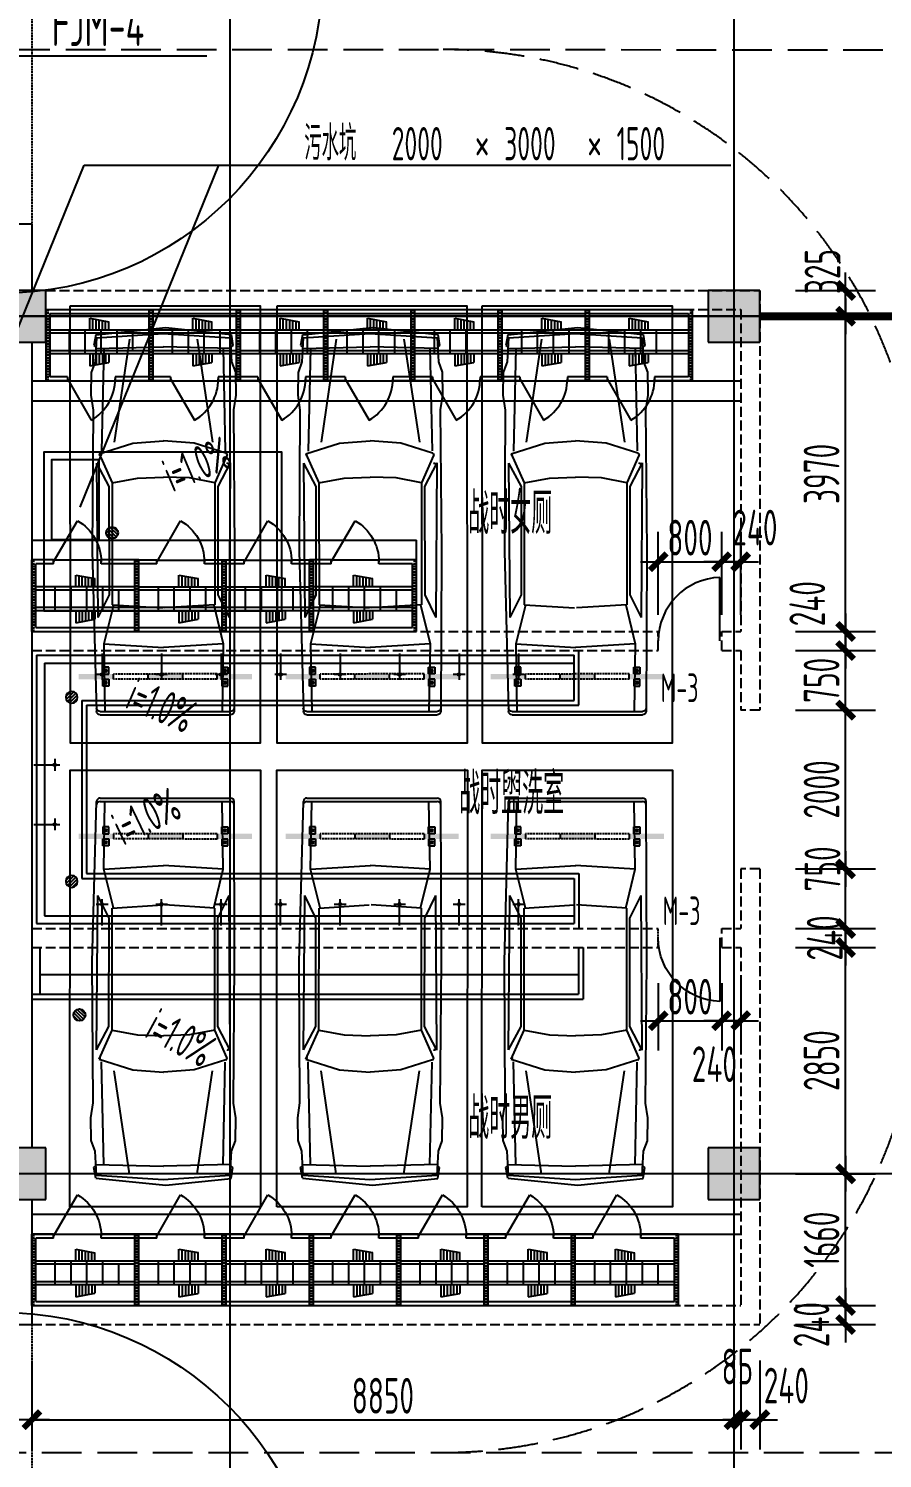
# Model space of a CAD drawing. Extents: x 1596194 to 1987057, y -212608 to 63160.
# Drawn here: x 1688139 to 1698901, y -18475 to -467 of the extents above; entities that cross this region are included whole.
import ezdxf
from ezdxf.enums import TextEntityAlignment as Align

# ---------------------------------------------------------------- set-up
doc = ezdxf.new("R2010")
doc.units = 0
doc.header["$LTSCALE"] = 100
doc.header["$MEASUREMENT"] = 0
doc.linetypes.add('DASH', pattern=[0.35, 0.25, -0.1])
doc.linetypes.add('DASH_200', pattern=[0.7, 0.5, -0.2])
doc.layers.get('0').update_dxf_attribs({"linetype": 'CONTINUOUS'})
doc.layers.get('DEFPOINTS').update_dxf_attribs({"linetype": 'CONTINUOUS'})
for name, color, linetype in [('_走道示意', 8, 'CONTINUOUS'), ('BALCONY', 6, 'CONTINUOUS'), ('brickwall', 5, 'DASH'), ('CAR', 8, 'CONTINUOUS'), ('COLUMN', 1, 'CONTINUOUS'), ('DCHJ', 1, 'CONTINUOUS'), ('DOTE', 251, 'CONTINUOUS'), ('LVTRY', 6, 'CONTINUOUS'), ('PUB_DIM', 3, 'CONTINUOUS'), ('PUB_TEXT', 30, 'CONTINUOUS'), ('SOLID_HATCH', 40, 'CONTINUOUS'), ('WALL', 2, 'CONTINUOUS'), ('WINDOW', 4, 'CONTINUOUS'), ('WINDOW_TEXT', 7, 'CONTINUOUS'), ('砖墙', 150, 'CONTINUOUS'), ('车位', 8, 'CONTINUOUS')]:
    doc.layers.add(name, color=color, linetype=linetype)
doc.styles.add('DIM', font='', dxfattribs={"width": 0.75})
doc.styles.add('DIM_FONT', font='SYSZ.shx', dxfattribs={"width": 0.7, "bigfont": 'SYFS.shx'})
doc.styles.add('SIMPLEX', font='SIMPLEX.SHX')
doc.styles.get('DIM').set_extended_font_data('FangSong_GB2312')
doc.dimstyles.new('DIMN150', dxfattribs={"dimscale": 1.5, "dimtxt": 300, "dimasz": 1, "dimexe": 250, "dimexo": 300, "dimgap": 30, "dimtad": 1, "dimdec": 0, "dimzin": 0, "dimdsep": 46, "dimtxsty": 'DIM_FONT', "dimblk": 'ARCHTICK', "dimcen": 0.09, "dimclrt": 7, "dimazin": 2, "dimtfac": 1, "dimtdec": 0, "dimtix": 1, "dimtmove": 2, "dimatfit": 3, "dimldrblk": 'DOT', "dimfxl": 0, "dimtolj": 1, "dimtzin": 0, "dimarcsym": 0})

# ---------------------------------------------------------------- blocks, each defined once
blk = doc.blocks.new('_archtick')
blk.add_line((-150, 0), (150, 0))
at = {"const_width": 50}
blk.add_lwpolyline([(-70, -70), (70, 70)], dxfattribs=at)
blk = doc.blocks.new('*D525')
at = {"layer": 'DEFPOINTS', "color": 0}
for p in [(1696075, -12040), (1696875, -12040), (1696875, -12962)]:
    blk.add_point(p, dxfattribs=at)
at = {"layer": 'PUB_DIM', "color": 0, "lineweight": -2}
for p, q in [((1696075, -12490), (1696075, -13337)), ((1696875, -12490), (1696875, -13337)), ((1696075, -12962), (1696074, -12962)), ((1696075, -12962), (1696875, -12962)), ((1696875, -12962), (1696877, -12962))]:
    blk.add_line(p, q, dxfattribs=at)
at = {"layer": 'PUB_DIM', "color": 0, "lineweight": -2, "xscale": 1.5, "yscale": 1.5, "zscale": 1.5}
blk.add_blockref('_archtick', (1696075, -12962), dxfattribs=at)
at = {"layer": 'PUB_DIM', "color": 0, "lineweight": -2, "xscale": 1.5, "yscale": 1.5, "zscale": 1.5, "rotation": 180}
blk.add_blockref('_archtick', (1696875, -12962), dxfattribs=at)
at = {"layer": 'PUB_DIM', "color": 7, "insert": (1696475, -12660), "char_height": 450, "attachment_point": 5, "style": 'DIM_FONT'}
blk.add_mtext('\\A1;800', dxfattribs=at)
blk = doc.blocks.new('_Dot')
at = {"color": 0, "linetype": 'ByBlock', "lineweight": -2}
blk.add_line((-0.5, 0), (-1, 0), dxfattribs=at)
at = {"color": 0, "linetype": 'ByBlock', "const_width": 0.5}
blk.add_lwpolyline([(-0.25, 0, 1), (0.25, 0, 1)], format="xyb", close=True, dxfattribs=at)
blk = doc.blocks.new('*D526')
at = {"layer": 'DEFPOINTS', "color": 0}
for p in [(1696875, -12040), (1697115, -12040), (1697115, -12962)]:
    blk.add_point(p, dxfattribs=at)
at = {"layer": 'PUB_DIM', "color": 0, "lineweight": -2}
for p, q in [((1696875, -12490), (1696875, -13337)), ((1697115, -12490), (1697115, -13337)), ((1696875, -12962), (1697115, -12962))]:
    blk.add_line(p, q, dxfattribs=at)
at = {"layer": 'PUB_DIM', "color": 0, "lineweight": -2, "xscale": 1.5, "yscale": 1.5, "zscale": 1.5, "rotation": 180}
blk.add_blockref('_archtick', (1696875, -12962), dxfattribs=at)
at = {"layer": 'PUB_DIM', "color": 0, "lineweight": -2, "xscale": 1.5, "yscale": 1.5, "zscale": 1.5}
blk.add_blockref('_archtick', (1697115, -12962), dxfattribs=at)
at = {"layer": 'PUB_DIM', "color": 7, "insert": (1696783, -13510), "char_height": 450, "attachment_point": 5, "style": 'DIM_FONT'}
blk.add_mtext('\\A1;240', dxfattribs=at)
blk = doc.blocks.new('*D527')
at = {"layer": 'DEFPOINTS', "color": 0}
for p in [(1696875, -7182), (1696075, -8300), (1696875, -8300)]:
    blk.add_point(p, dxfattribs=at)
at = {"layer": 'PUB_DIM', "color": 0, "lineweight": -2}
for p, q in [((1696075, -7850), (1696075, -6807)), ((1696875, -7850), (1696875, -6807)), ((1696075, -7182), (1696074, -7182)), ((1696075, -7182), (1696875, -7182)), ((1696875, -7182), (1696877, -7182))]:
    blk.add_line(p, q, dxfattribs=at)
at = {"layer": 'PUB_DIM', "color": 0, "lineweight": -2, "xscale": 1.5, "yscale": 1.5, "zscale": 1.5}
blk.add_blockref('_archtick', (1696075, -7182), dxfattribs=at)
at = {"layer": 'PUB_DIM', "color": 0, "lineweight": -2, "xscale": 1.5, "yscale": 1.5, "zscale": 1.5, "rotation": 180}
blk.add_blockref('_archtick', (1696875, -7182), dxfattribs=at)
at = {"layer": 'PUB_DIM', "color": 7, "insert": (1696475, -6879), "char_height": 450, "attachment_point": 5, "style": 'DIM_FONT'}
blk.add_mtext('\\A1;800', dxfattribs=at)
blk = doc.blocks.new('*D528')
at = {"layer": 'DEFPOINTS', "color": 0}
for p in [(1697115, -7182), (1696875, -8300), (1697115, -8300)]:
    blk.add_point(p, dxfattribs=at)
at = {"layer": 'PUB_DIM', "color": 0, "lineweight": -2}
for p, q in [((1696875, -7850), (1696875, -6807)), ((1697115, -7850), (1697115, -6807)), ((1696875, -7182), (1697115, -7182))]:
    blk.add_line(p, q, dxfattribs=at)
at = {"layer": 'PUB_DIM', "color": 0, "lineweight": -2, "xscale": 1.5, "yscale": 1.5, "zscale": 1.5, "rotation": 180}
blk.add_blockref('_archtick', (1696875, -7182), dxfattribs=at)
at = {"layer": 'PUB_DIM', "color": 0, "lineweight": -2, "xscale": 1.5, "yscale": 1.5, "zscale": 1.5}
blk.add_blockref('_archtick', (1697115, -7182), dxfattribs=at)
at = {"layer": 'PUB_DIM', "color": 7, "insert": (1697294, -6752), "char_height": 450, "attachment_point": 5, "style": 'DIM_FONT'}
blk.add_mtext('\\A1;240', dxfattribs=at)
blk = doc.blocks.new('*D722')
at = {"layer": 'DEFPOINTS', "color": 0}
for p in [(1697355, -3765), (1698437, -3765), (1697355, -4090)]:
    blk.add_point(p, dxfattribs=at)
at = {"layer": 'PUB_DIM', "color": 0, "lineweight": -2}
for p, q in [((1697805, -3765), (1698812, -3765)), ((1698437, -4090), (1698437, -3765)), ((1697805, -4090), (1698812, -4090))]:
    blk.add_line(p, q, dxfattribs=at)
at = {"layer": 'PUB_DIM', "color": 0, "lineweight": -2, "xscale": 1.5, "yscale": 1.5, "zscale": 1.5}
for p, rotation in [((1698437, -3765), 90), ((1698437, -4090), 270)]:
    blk.add_blockref('_archtick', p, dxfattribs=dict(at, rotation=rotation))
at = {"layer": 'PUB_DIM', "color": 7, "insert": (1698146, -3527), "char_height": 450, "attachment_point": 5, "rotation": 90, "style": 'DIM_FONT'}
blk.add_mtext('\\A1;325', dxfattribs=at)
blk = doc.blocks.new('*D723')
at = {"layer": 'DEFPOINTS', "color": 0}
for p in [(1697355, -4090), (1698437, -4090), (1697355, -8060)]:
    blk.add_point(p, dxfattribs=at)
at = {"layer": 'PUB_DIM', "color": 0, "lineweight": -2}
for p, q in [((1697805, -4090), (1698812, -4090)), ((1698437, -8060), (1698437, -4090)), ((1697805, -8060), (1698812, -8060))]:
    blk.add_line(p, q, dxfattribs=at)
at = {"layer": 'PUB_DIM', "color": 0, "lineweight": -2, "xscale": 1.5, "yscale": 1.5, "zscale": 1.5}
for p, rotation in [((1698437, -4090), 90), ((1698437, -8060), 270)]:
    blk.add_blockref('_archtick', p, dxfattribs=dict(at, rotation=rotation))
at = {"layer": 'PUB_DIM', "color": 7, "insert": (1698134, -6075), "char_height": 450, "attachment_point": 5, "rotation": 90, "style": 'DIM_FONT'}
blk.add_mtext('\\A1;3970', dxfattribs=at)
blk = doc.blocks.new('*D724')
at = {"layer": 'DEFPOINTS', "color": 0}
for p in [(1697355, -8060), (1698437, -8060), (1697355, -8300)]:
    blk.add_point(p, dxfattribs=at)
at = {"layer": 'PUB_DIM', "color": 0, "lineweight": -2}
for p, q in [((1697805, -8060), (1698812, -8060)), ((1698437, -8300), (1698437, -8060)), ((1697805, -8300), (1698812, -8300))]:
    blk.add_line(p, q, dxfattribs=at)
at = {"layer": 'PUB_DIM', "color": 0, "lineweight": -2, "xscale": 1.5, "yscale": 1.5, "zscale": 1.5}
for p, rotation in [((1698437, -8060), 90), ((1698437, -8300), 270)]:
    blk.add_blockref('_archtick', p, dxfattribs=dict(at, rotation=rotation))
at = {"layer": 'PUB_DIM', "color": 7, "insert": (1697954, -7710), "char_height": 450, "attachment_point": 5, "rotation": 90, "style": 'DIM_FONT'}
blk.add_mtext('\\A1;240', dxfattribs=at)
blk = doc.blocks.new('*D725')
at = {"layer": 'DEFPOINTS', "color": 0}
for p in [(1697355, -8300), (1698437, -8300), (1697355, -9050)]:
    blk.add_point(p, dxfattribs=at)
at = {"layer": 'PUB_DIM', "color": 0, "lineweight": -2}
for p, q in [((1697805, -8300), (1698812, -8300)), ((1698437, -8300), (1698437, -8298)), ((1698437, -9050), (1698437, -8300)), ((1697805, -9050), (1698812, -9050)), ((1698437, -9050), (1698437, -9051))]:
    blk.add_line(p, q, dxfattribs=at)
at = {"layer": 'PUB_DIM', "color": 0, "lineweight": -2, "xscale": 1.5, "yscale": 1.5, "zscale": 1.5}
for p, rotation in [((1698437, -8300), 270), ((1698437, -9050), 90)]:
    blk.add_blockref('_archtick', p, dxfattribs=dict(at, rotation=rotation))
at = {"layer": 'PUB_DIM', "color": 7, "insert": (1698134, -8675), "char_height": 450, "attachment_point": 5, "rotation": 90, "style": 'DIM_FONT'}
blk.add_mtext('\\A1;750', dxfattribs=at)
blk = doc.blocks.new('*D726')
at = {"layer": 'DEFPOINTS', "color": 0}
for p in [(1697355, -9050), (1698437, -9050), (1697355, -11050)]:
    blk.add_point(p, dxfattribs=at)
at = {"layer": 'PUB_DIM', "color": 0, "lineweight": -2}
for p, q in [((1697805, -9050), (1698812, -9050)), ((1698437, -11050), (1698437, -9050)), ((1697805, -11050), (1698812, -11050))]:
    blk.add_line(p, q, dxfattribs=at)
at = {"layer": 'PUB_DIM', "color": 0, "lineweight": -2, "xscale": 1.5, "yscale": 1.5, "zscale": 1.5}
for p, rotation in [((1698437, -9050), 90), ((1698437, -11050), 270)]:
    blk.add_blockref('_archtick', p, dxfattribs=dict(at, rotation=rotation))
at = {"layer": 'PUB_DIM', "color": 7, "insert": (1698134, -10050), "char_height": 450, "attachment_point": 5, "rotation": 90, "style": 'DIM_FONT'}
blk.add_mtext('\\A1;2000', dxfattribs=at)
blk = doc.blocks.new('*D727')
at = {"layer": 'DEFPOINTS', "color": 0}
for p in [(1697355, -11050), (1698437, -11050), (1697355, -11800)]:
    blk.add_point(p, dxfattribs=at)
at = {"layer": 'PUB_DIM', "color": 0, "lineweight": -2}
for p, q in [((1697805, -11050), (1698812, -11050)), ((1698437, -11050), (1698437, -11048)), ((1698437, -11800), (1698437, -11050)), ((1697805, -11800), (1698812, -11800)), ((1698437, -11800), (1698437, -11801))]:
    blk.add_line(p, q, dxfattribs=at)
at = {"layer": 'PUB_DIM', "color": 0, "lineweight": -2, "xscale": 1.5, "yscale": 1.5, "zscale": 1.5}
for p, rotation in [((1698437, -11050), 270), ((1698437, -11800), 90)]:
    blk.add_blockref('_archtick', p, dxfattribs=dict(at, rotation=rotation))
at = {"layer": 'PUB_DIM', "color": 7, "insert": (1698146, -11050), "char_height": 450, "attachment_point": 5, "rotation": 90, "style": 'DIM_FONT'}
blk.add_mtext('\\A1;750', dxfattribs=at)
blk = doc.blocks.new('*D728')
at = {"layer": 'DEFPOINTS', "color": 0}
for p in [(1697355, -11800), (1698437, -11800), (1697355, -12040)]:
    blk.add_point(p, dxfattribs=at)
at = {"layer": 'PUB_DIM', "color": 0, "lineweight": -2}
for p, q in [((1697805, -11800), (1698812, -11800)), ((1698437, -12040), (1698437, -11800)), ((1697805, -12040), (1698812, -12040))]:
    blk.add_line(p, q, dxfattribs=at)
at = {"layer": 'PUB_DIM', "color": 0, "lineweight": -2, "xscale": 1.5, "yscale": 1.5, "zscale": 1.5}
for p, rotation in [((1698437, -11800), 90), ((1698437, -12040), 270)]:
    blk.add_blockref('_archtick', p, dxfattribs=dict(at, rotation=rotation))
at = {"layer": 'PUB_DIM', "color": 7, "insert": (1698173, -11920), "char_height": 450, "attachment_point": 5, "rotation": 90, "style": 'DIM_FONT'}
blk.add_mtext('\\A1;240', dxfattribs=at)
blk = doc.blocks.new('*D729')
at = {"layer": 'DEFPOINTS', "color": 0}
for p in [(1697355, -12040), (1698437, -12040), (1697355, -14890)]:
    blk.add_point(p, dxfattribs=at)
at = {"layer": 'PUB_DIM', "color": 0, "lineweight": -2}
for p, q in [((1697805, -12040), (1698812, -12040)), ((1698437, -14890), (1698437, -12040)), ((1697805, -14890), (1698812, -14890))]:
    blk.add_line(p, q, dxfattribs=at)
at = {"layer": 'PUB_DIM', "color": 0, "lineweight": -2, "xscale": 1.5, "yscale": 1.5, "zscale": 1.5}
for p, rotation in [((1698437, -12040), 90), ((1698437, -14890), 270)]:
    blk.add_blockref('_archtick', p, dxfattribs=dict(at, rotation=rotation))
at = {"layer": 'PUB_DIM', "color": 7, "insert": (1698134, -13465), "char_height": 450, "attachment_point": 5, "rotation": 90, "style": 'DIM_FONT'}
blk.add_mtext('\\A1;2850', dxfattribs=at)
blk = doc.blocks.new('*D730')
at = {"layer": 'DEFPOINTS', "color": 0}
for p in [(1697355, -14890), (1698437, -14890), (1697355, -16550)]:
    blk.add_point(p, dxfattribs=at)
at = {"layer": 'PUB_DIM', "color": 0, "lineweight": -2}
for p, q in [((1697805, -14890), (1698812, -14890)), ((1698437, -16550), (1698437, -14890)), ((1697805, -16550), (1698812, -16550))]:
    blk.add_line(p, q, dxfattribs=at)
at = {"layer": 'PUB_DIM', "color": 0, "lineweight": -2, "xscale": 1.5, "yscale": 1.5, "zscale": 1.5}
for p, rotation in [((1698437, -14890), 90), ((1698437, -16550), 270)]:
    blk.add_blockref('_archtick', p, dxfattribs=dict(at, rotation=rotation))
at = {"layer": 'PUB_DIM', "color": 7, "insert": (1698134, -15720), "char_height": 450, "attachment_point": 5, "rotation": 90, "style": 'DIM_FONT'}
blk.add_mtext('\\A1;1660', dxfattribs=at)
blk = doc.blocks.new('*D731')
at = {"layer": 'DEFPOINTS', "color": 0}
for p in [(1697355, -16550), (1698437, -16550), (1697355, -16790)]:
    blk.add_point(p, dxfattribs=at)
at = {"layer": 'PUB_DIM', "color": 0, "lineweight": -2}
for p, q in [((1697805, -16550), (1698812, -16550)), ((1698437, -16790), (1698437, -16550)), ((1697805, -16790), (1698812, -16790))]:
    blk.add_line(p, q, dxfattribs=at)
at = {"layer": 'PUB_DIM', "color": 0, "lineweight": -2, "xscale": 1.5, "yscale": 1.5, "zscale": 1.5}
for p, rotation in [((1698437, -16550), 90), ((1698437, -16790), 270)]:
    blk.add_blockref('_archtick', p, dxfattribs=dict(at, rotation=rotation))
at = {"layer": 'PUB_DIM', "color": 7, "insert": (1698007, -16790), "char_height": 450, "attachment_point": 5, "rotation": 90, "style": 'DIM_FONT'}
blk.add_mtext('\\A1;240', dxfattribs=at)
blk = doc.blocks.new('*D732')
at = {"layer": 'DEFPOINTS', "color": 0}
for p in [(1688180, -16790), (1697030, -16790), (1697030, -17988)]:
    blk.add_point(p, dxfattribs=at)
at = {"layer": 'PUB_DIM', "color": 0, "lineweight": -2}
for p, q in [((1688180, -17240), (1688180, -18363)), ((1697030, -17240), (1697030, -18363)), ((1688180, -17988), (1697030, -17988))]:
    blk.add_line(p, q, dxfattribs=at)
at = {"layer": 'PUB_DIM', "color": 0, "lineweight": -2, "xscale": 1.5, "yscale": 1.5, "zscale": 1.5, "rotation": 180}
blk.add_blockref('_archtick', (1688180, -17988), dxfattribs=at)
at = {"layer": 'PUB_DIM', "color": 0, "lineweight": -2, "xscale": 1.5, "yscale": 1.5, "zscale": 1.5}
blk.add_blockref('_archtick', (1697030, -17988), dxfattribs=at)
at = {"layer": 'PUB_DIM', "color": 7, "insert": (1692605, -17686), "char_height": 450, "attachment_point": 5, "style": 'DIM_FONT'}
blk.add_mtext('\\A1;8850', dxfattribs=at)
blk = doc.blocks.new('*D733')
at = {"layer": 'DEFPOINTS', "color": 0}
for p in [(1697030, -16790), (1697115, -16790), (1697115, -17988)]:
    blk.add_point(p, dxfattribs=at)
at = {"layer": 'PUB_DIM', "color": 0, "lineweight": -2}
for p, q in [((1697030, -17240), (1697030, -18363)), ((1697115, -17240), (1697115, -18363)), ((1697030, -17988), (1697029, -17988)), ((1697030, -17988), (1697115, -17988)), ((1697115, -17988), (1697117, -17988))]:
    blk.add_line(p, q, dxfattribs=at)
at = {"layer": 'PUB_DIM', "color": 0, "lineweight": -2, "xscale": 1.5, "yscale": 1.5, "zscale": 1.5}
blk.add_blockref('_archtick', (1697030, -17988), dxfattribs=at)
at = {"layer": 'PUB_DIM', "color": 0, "lineweight": -2, "xscale": 1.5, "yscale": 1.5, "zscale": 1.5, "rotation": 180}
blk.add_blockref('_archtick', (1697115, -17988), dxfattribs=at)
at = {"layer": 'PUB_DIM', "color": 7, "insert": (1697073, -17318), "char_height": 450, "attachment_point": 5, "style": 'DIM_FONT'}
blk.add_mtext('\\A1;85', dxfattribs=at)
blk = doc.blocks.new('*D734')
at = {"layer": 'DEFPOINTS', "color": 0}
for p in [(1697115, -16790), (1697355, -16790), (1697355, -17988)]:
    blk.add_point(p, dxfattribs=at)
at = {"layer": 'PUB_DIM', "color": 0, "lineweight": -2}
for p, q in [((1697115, -17240), (1697115, -18363)), ((1697355, -17240), (1697355, -18363)), ((1697115, -17988), (1697355, -17988))]:
    blk.add_line(p, q, dxfattribs=at)
at = {"layer": 'PUB_DIM', "color": 0, "lineweight": -2, "xscale": 1.5, "yscale": 1.5, "zscale": 1.5, "rotation": 180}
blk.add_blockref('_archtick', (1697115, -17988), dxfattribs=at)
at = {"layer": 'PUB_DIM', "color": 0, "lineweight": -2, "xscale": 1.5, "yscale": 1.5, "zscale": 1.5}
blk.add_blockref('_archtick', (1697355, -17988), dxfattribs=at)
at = {"layer": 'PUB_DIM', "color": 7, "insert": (1697690, -17558), "char_height": 450, "attachment_point": 5, "style": 'DIM_FONT'}
blk.add_mtext('\\A1;240', dxfattribs=at)
blk = doc.blocks.new('_LV13')
at = {"color": 0}
for p, q in [((-0.49, 0.07), (-0.07, 0.49)), ((-0.47, -0.18), (0.18, 0.47)), ((-0.35, -0.35), (0.35, 0.35)), ((-0.18, -0.47), (0.47, 0.18)), ((0.07, -0.49), (0.49, -0.07))]:
    blk.add_line(p, q, dxfattribs=at)
blk.add_circle((0, 0), 0.5)
blk = doc.blocks.new('_LV16')
for p, q in [((-75.7, 264.7), (73.5, 264.7)), ((0, 0), (0, 329.6))]:
    blk.add_line(p, q)
blk.add_circle((0, 264.7), 16.2)
blk = doc.blocks.new('_DBLK')
blk.add_line((-0.5, 0), (0, -0.866))
blk.add_arc((-0.5, 0), 1, 300, 0)
at = {"layer": 'WINDOW_TEXT', "style": 'SIMPLEX', "flags": 9}
blk.add_attdef('A', text='', height=1, dxfattribs=at).set_placement((0, 1.5), align=Align.MIDDLE)
blk = doc.blocks.new('A$C4DAE11FD')
at = {"layer": 'BALCONY'}
for p, q in [((0, 1350), (900, 1350)), ((0, 1350), (0, 0)), ((50, 1300), (850, 1300)), ((50, 1300), (50, 50)), ((260, 50), (260, 1300)), ((300, 50), (300, 1300)), ((520, 50), (520, 1300)), ((560, 50), (560, 1300)), ((850, 1075), (850, 1300)), ((900, 1075), (900, 1350)), ((260, 1055), (560, 1055)), ((260, 1055), (560, 1055)), ((850, 1075), (900, 1075)), ((900, 1075), (900, 475)), ((110, 795), (154, 555)), ((260, 795), (110, 795)), ((260, 755), (117, 755)), ((260, 855), (520, 855)), ((520, 855), (560, 855)), ((560, 795), (710, 795)), ((560, 755), (703, 755)), ((710, 795), (666, 555)), ((260, 715), (125, 715)), ((260, 675), (132, 675)), ((260, 635), (139, 635)), ((260, 595), (146, 595)), ((260, 555), (154, 555)), ((260, 655), (520, 655)), ((520, 655), (560, 655)), ((560, 715), (695, 715)), ((560, 675), (688, 675)), ((560, 635), (681, 635)), ((560, 595), (674, 595)), ((560, 555), (666, 555)), ((260, 455), (520, 455)), ((520, 455), (560, 455)), ((850, 475), (900, 475)), ((850, 50), (850, 475)), ((900, 0), (900, 475)), ((258, 255), (518, 255)), ((0, 0), (900, 0)), ((50, 50), (850, 50))]:
    blk.add_line(p, q, dxfattribs=at)
at = {"layer": 'brickwall'}
for p, q in [((0, 1325), (900, 1325)), ((0, 25), (900, 25))]:
    blk.add_line(p, q, dxfattribs=at)
at = {"layer": 'BALCONY', "extrusion": (0, 0, -1), "xscale": 600, "yscale": 600, "zscale": -600, "rotation": 270}
blk.add_blockref('_DBLK', (-875, 775), dxfattribs=at)
blk = doc.blocks.new('A$C30F10F9F')
at = {"layer": 'BALCONY'}
for p, q in [((0, 1395), (0, 495)), ((0, 1395), (1150, 1395)), ((50, 1345), (50, 545)), ((50, 1345), (1100, 1345)), ((555, 1285), (795, 1241)), ((555, 1135), (555, 1285)), ((595, 1135), (595, 1277)), ((635, 1135), (635, 1270)), ((675, 1135), (675, 1263)), ((1100, 1345), (1100, 545)), ((1150, 1395), (1150, 495)), ((1100, 1135), (50, 1135)), ((1100, 1095), (50, 1095)), ((295, 1135), (295, 835)), ((495, 1135), (495, 875)), ((695, 1135), (695, 875)), ((715, 1135), (715, 1255)), ((755, 1135), (755, 1248)), ((795, 1135), (795, 1241)), ((895, 1135), (895, 875)), ((1100, 875), (50, 875)), ((1100, 835), (50, 835)), ((495, 875), (495, 835)), ((555, 835), (555, 685)), ((555, 685), (795, 728)), ((595, 835), (595, 692)), ((635, 835), (635, 699)), ((675, 835), (675, 707)), ((695, 875), (695, 835)), ((715, 835), (715, 714)), ((755, 835), (755, 721)), ((795, 835), (795, 728)), ((895, 875), (895, 835)), ((275, 545), (50, 545)), ((275, 545), (275, 495)), ((875, 545), (875, 495)), ((1100, 545), (875, 545)), ((275, 495), (0, 495)), ((275, 495), (875, 495)), ((1150, 495), (875, 495))]:
    blk.add_line(p, q, dxfattribs=at)
at = {"layer": 'brickwall'}
for p, q in [((25, 1395), (25, 495)), ((1125, 1395), (1125, 495))]:
    blk.add_line(p, q, dxfattribs=at)
at = {"layer": 'BALCONY', "xscale": 600, "yscale": 600, "zscale": 600}
blk.add_blockref('_DBLK', (575, 520), dxfattribs=at)
blk = doc.blocks.new('M_A2ZXL')
blk.add_line((-0.472, 0), (-0.472, -1))
blk.add_arc((-0.5, 0), 1, 271.6231, 0)
blk = doc.blocks.new('_fzh')
for p, q in [((-0.5, 0.5), (-0.5, -0.5)), ((0.5, 0.5), (-0.5, 0.5)), ((0.5, -0.5), (0.5, 0.5)), ((-0.5, -0.5), (0.5, -0.5))]:
    blk.add_line(p, q)
at = {"layer": 'SOLID_HATCH'}
blk.add_solid([(0.5, 0.5), (0.5, -0.5), (-0.5, 0.5), (-0.5, -0.5)], dxfattribs=at)
blk = doc.blocks.new('车位')
at = {"layer": '车位'}
h = blk.add_hatch(color=256, dxfattribs=at)
h.paths.add_polyline_path([(411, -866), (487, -866), (487, -953), (411, -953)])
edge = h.paths.add_edge_path(flags=16)
edge.add_ellipse((449, -909), major_axis=(10.2, 10.2), ratio=1, start_angle=-45.0335, end_angle=314.9665, ccw=False)
edge = h.paths.add_edge_path(flags=16)
edge.add_ellipse((449, -757), major_axis=(10.2, 10.2), ratio=1, start_angle=-45.0335, end_angle=314.9665, ccw=False)
h.paths.add_polyline_path([(411, -800), (487, -800), (487, -713), (411, -713)])
h = blk.add_hatch(color=256, dxfattribs=at)
h.paths.add_polyline_path([(1988, -867), (1912, -867), (1912, -954), (1988, -954)])
h.paths.add_polyline_path([(1988, -801), (1912, -801), (1912, -714), (1988, -714)])
edge = h.paths.add_edge_path(flags=16)
edge.add_ellipse((1950, -757), major_axis=(10.2, 10.2), ratio=1, start_angle=-45.0335, end_angle=314.9665, ccw=False)
edge = h.paths.add_edge_path(flags=16)
edge.add_ellipse((1950, -910), major_axis=(10.2, 10.2), ratio=1, start_angle=-45.0335, end_angle=314.9665, ccw=False)
h = blk.add_hatch(color=256, dxfattribs=at)
h.paths.add_polyline_path([(1854, -801), (2291, -801), (2291, -867), (1854, -867)])
h.paths.add_polyline_path([(981, -801), (1418, -801), (1418, -866), (981, -866)])
h.paths.add_polyline_path([(108, -800), (545, -800), (545, -866), (108, -866)])
at = {"layer": 'DCHJ', "color": 251}
for p, q in [((487, -713), (411, -713)), ((411, -713), (411, -800)), ((487, -800), (487, -713)), ((1912, -801), (1912, -714)), ((1912, -714), (1988, -714)), ((1988, -714), (1988, -801)), ((411, -800), (487, -800)), ((411, -866), (487, -866)), ((411, -953), (411, -866)), ((981, -801), (981, -866)), ((1418, -801), (1418, -866)), ((1854, -801), (1854, -867)), ((1988, -801), (1912, -801)), ((1988, -867), (1912, -867)), ((1912, -867), (1912, -954))]:
    blk.add_line(p, q, dxfattribs=at)
for centre in [(449, -909), (449, -757), (1950, -757)]:
    blk.add_circle(centre, 14.4, dxfattribs=at)
at = {"layer": '车位'}
for p, q in [((487, -866), (487, -953)), ((545, -800), (545, -866)), ((1988, -954), (1988, -867)), ((487, -953), (411, -953)), ((1912, -954), (1988, -954))]:
    blk.add_line(p, q, dxfattribs=at)
at = {"layer": '车位', "linetype": 'DASH'}
for p, q in [((1854, -801), (545, -800)), ((1854, -867), (545, -866))]:
    blk.add_line(p, q, dxfattribs=at)
at = {"layer": '车位'}
blk.add_lwpolyline([(-3, -5500), (0, 0), (2400, -1), (2397, -5501)], close=True, dxfattribs=at)
blk.add_circle((1950, -910), 14.4, dxfattribs=at)
blk = doc.blocks.new('CAR8')
for p, q in [((-376, 1236), (-474, 253)), ((-331, 1226), (-393, 293)), ((-376, 1236), (-226, 1262)), ((-331, 1226), (4, 1244)), ((-226, 1262), (-206, 1237)), ((-184, 1235), (-206, 289)), ((4, 1244), (151, 1298)), ((151, 1298), (470, 1303)), ((470, 1303), (678, 1271)), ((678, 1271), (2652, 1285)), ((1420, 1224), (3582, 1207)), ((1420, 1224), (1749, 1051)), ((2652, 1285), (4896, 1226)), ((3263, 1051), (3582, 1207)), ((-188, 1124), (1252, 1155)), ((1292, 1188), (1141, 719)), ((1292, 1188), (1697, 1006)), ((1697, 1006), (1630, 652)), ((1697, 1006), (3406, 1006)), ((1749, 1051), (3263, 1051)), ((3406, 1006), (3449, 302)), ((3407, 991), (3951, 1125)), ((3951, 1125), (4003, 287)), ((3951, 1125), (4893, 1110)), ((4898, 1177), (4898, -649)), ((4945, 1176), (4945, -649)), ((-313, 762), (1127, 977)), ((1141, 719), (1108, 289)), ((1630, 652), (1617, 289)), ((-474, 253), (-376, -659)), ((-393, 293), (-331, -649)), ((-184, -658), (-206, 288)), ((1141, -141), (1108, 288)), ((1630, -75), (1617, 288)), ((3406, -429), (3449, 275)), ((3951, -548), (4003, 290)), ((-313, -185), (1127, -400)), ((1283, -584), (1141, -141)), ((1697, -429), (1630, -75)), ((-188, -547), (1252, -578)), ((1317, -599), (1697, -429)), ((1420, -647), (1749, -474)), ((1697, -429), (3406, -429)), ((1749, -474), (3263, -474)), ((3263, -474), (3582, -630)), ((3407, -414), (3951, -548)), ((3951, -548), (4893, -533)), ((-376, -659), (-226, -685)), ((-331, -649), (4, -667)), ((-226, -685), (-206, -660)), ((4, -667), (151, -721)), ((151, -721), (470, -726)), ((470, -726), (678, -694)), ((678, -694), (2652, -708)), ((1420, -647), (3582, -630)), ((2652, -708), (4895, -699))]:
    blk.add_line(p, q)
for centre, radius, start, end in [((4848, 1177), 50, 0, 88.5082), ((4895, 1176), 50, 0, 88.5082), ((1307, 1154), 25, 65.7961, 162.2571), ((-193, 289), 12.5, 178.7004, 181.2996), ((1121, 289), 12.5, 175.5855, 184.4145), ((1629, 289), 12.5, 177.991, 182.009), ((1307, -577), 25, 197.7429, 294.2039), ((1435, -611), 12.5, 116.9382, 269.53), ((4848, -649), 50, 270.2142, 0), ((4895, -649), 50, 270.2142, 0)]:
    blk.add_arc(centre, radius, start, end)
at = {"linetype": 'Continuous', "style": 'DIM', "flags": 9}
for tag in ['XSIZE', 'YSIZE']:
    blk.add_attdef(tag, (-393, 293), '', height=0.5, dxfattribs=at)
blk = doc.blocks.new('车位-car')
at = {"layer": 'CAR', "xscale": 0.9000000003718892, "yscale": 0.9000000000232831, "zscale": 0.9, "rotation": 89.96654327695857}
blk.add_blockref('CAR8', (1434, -4802), dxfattribs=at)
at = {"layer": '车位'}
blk.add_blockref('车位', (0, 0), dxfattribs=at)

msp = doc.modelspace()

# ---------------------------------------------------------------- linework, layer by layer
at = {"layer": '_走道示意', "linetype": 'DASH_200', "ltscale": 10}
for p, q in [((1667607.308, -729.574), (1792505.134, -741.238)), ((1673607.308, -18400.933), (1708863.871, -18400.933))]:
    msp.add_line(p, q, dxfattribs=at)
for centre, start, end in [((1693363.871, -6729.096), 0, 90), ((1693363.871, -12400.933), 270, 0)]:
    msp.add_arc(centre, 6000, start, end, dxfattribs=at)
at = {"layer": 'brickwall', "ltscale": 5}
for p, q in [((1688355.206, -3764.693), (1697355.206, -3764.693)), ((1697355.206, -3764.693), (1697355.206, -9049.693)), ((1688355.206, -4004.693), (1697115.206, -4004.693)), ((1697115.206, -4004.693), (1697115.206, -8059.693)), ((1688180.206, -8059.693), (1696075.206, -8059.693)), ((1696075.206, -8299.693), (1696075.206, -8059.693)), ((1696875.206, -8059.693), (1697115.206, -8059.693)), ((1696875.206, -8299.693), (1696875.206, -8059.693)), ((1688180.206, -8299.693), (1696075.206, -8299.693)), ((1696875.206, -8299.693), (1697115.206, -8299.693)), ((1697115.206, -8299.693), (1697115.206, -9049.693)), ((1697355.206, -9049.693), (1697115.206, -9049.693)), ((1697355.206, -11049.693), (1697115.206, -11049.693)), ((1697115.206, -11049.693), (1697115.206, -11799.693)), ((1697355.206, -11049.693), (1697355.206, -16789.869)), ((1688180.206, -11799.693), (1696075.206, -11799.693)), ((1696875.206, -11799.693), (1697115.206, -11799.693)), ((1696875.206, -12039.693), (1696875.206, -11799.693)), ((1688180.206, -12039.693), (1696075.206, -12039.693)), ((1696875.206, -12039.693), (1697115.206, -12039.693)), ((1697115.206, -12039.693), (1697115.206, -16549.869)), ((1688180.206, -16549.869), (1697115.206, -16549.869)), ((1688180.206, -16789.869), (1697355.206, -16789.869))]:
    msp.add_line(p, q, dxfattribs=at)
at = {"layer": 'brickwall'}
msp.add_line((1696075.206, -12039.693), (1696075.206, -11799.693), dxfattribs=at)
at = {"layer": 'DOTE'}
for p, q in [((1697030.206, 50334.236), (1697030.206, -36126.938)), ((1799629.617, -4089.869), (1638383.856, -4089.869)), ((1799629.617, -14889.869), (1638383.856, -14889.869))]:
    msp.add_line(p, q, dxfattribs=at)
at = {"layer": 'LVTRY'}
for p, q in [((1688180.206, -4904.693), (1697115.206, -4904.693)), ((1688180.206, -5154.693), (1697115.206, -5154.693)), ((1688180.206, -6909.693), (1693030.206, -6909.693)), ((1693030.206, -7159.693), (1693030.206, -6909.693)), ((1688240.206, -8359.693), (1695015.206, -8359.693)), ((1688240.206, -8359.693), (1688240.206, -11739.693)), ((1688340.206, -8459.693), (1695015.206, -8459.693)), ((1688340.206, -8459.693), (1688340.206, -11639.693)), ((1695015.206, -8929.693), (1695015.206, -8359.693)), ((1695075.206, -8989.693), (1695075.206, -8299.693)), ((1688810.206, -8929.693), (1688810.206, -11169.693)), ((1688810.206, -8929.693), (1695015.206, -8929.693)), ((1688870.206, -8989.693), (1688870.206, -11109.693)), ((1688870.206, -8989.693), (1695075.206, -8989.693)), ((1688870.206, -11109.693), (1695075.206, -11109.693)), ((1695075.206, -11109.693), (1695075.206, -11799.693)), ((1688810.206, -11169.693), (1695015.206, -11169.693)), ((1695015.206, -11169.693), (1695015.206, -11739.693)), ((1688340.206, -11639.693), (1695015.206, -11639.693)), ((1688240.206, -11739.693), (1695015.206, -11739.693)), ((1688280.206, -12039.652), (1688280.206, -12629.652)), ((1695070.206, -12039.69), (1695070.206, -12629.69)), ((1695130.206, -12039.691), (1695130.206, -12689.691)), ((1688280.206, -12379.598), (1695070.206, -12379.69)), ((1688180.206, -12629.597), (1695070.206, -12629.69)), ((1688180.206, -12689.596), (1695130.206, -12689.691)), ((1688180.206, -15399.869), (1697115.206, -15399.869)), ((1688180.206, -15649.869), (1697115.206, -15649.869))]:
    msp.add_line(p, q, dxfattribs=at)
at = {"layer": 'PUB_DIM'}
for points in [[(1691530.177, -5873.178, 0, 0, 0), (1690185.652, -6439.907, 120, 0, 0), (1689770.984, -6614.693, 0, 0, 0)], [(1690686.778, -9825.221, 0, 0, 0), (1689464.524, -9297.377, 120, 0, 0), (1689051.402, -9118.966, 0, 0, 0)], [(1690869.351, -10256.112, 0, 0, 0), (1689587.87, -10872.031, 120, 0, 0), (1689182.285, -11066.968, 0, 0, 0)], [(1690859.268, -14090.476, 0, 0, 0), (1689678.979, -13449.148, 120, 0, 0), (1689283.58, -13234.302, 0, 0, 0)]]:
    msp.add_lwpolyline(points, format="xyseb", dxfattribs=at)
for centre in [(1687805.896, 238.415), (1687805.896, -20676.247)]:
    msp.add_circle(centre, 4039.313, dxfattribs=at)
at = {"layer": 'PUB_TEXT'}
for p, q in [((1687880.206, -809.256), (1690387.094, -809.256)), ((1687330.201, -5899.693), (1688839.196, -2186.585)), ((1688789.239, -6492.641), (1690539.206, -2186.585)), ((1688839.196, -2186.585), (1696988.645, -2186.585))]:
    msp.add_line(p, q, dxfattribs=at)
at = {"layer": 'WALL'}
for p, q in [((1688180.206, -2929.869), (1687880.206, -2929.869)), ((1688180.206, -2929.869), (1688180.206, -3764.869)), ((1688180.206, -4414.869), (1688180.206, -14564.869)), ((1688180.206, -6699.869), (1688180.206, -7099.869)), ((1688180.206, -15214.869), (1688180.206, -16789.869)), ((1687880.206, -16789.869), (1688180.206, -16789.869))]:
    msp.add_line(p, q, dxfattribs=at)
at = {"layer": 'WINDOW', "linetype": 'DASH'}
for p, q in [((1688180.206, 4070.131), (1688180.206, -2929.869)), ((1688180.206, -16790.044), (1688180.206, -23790.044))]:
    msp.add_line(p, q, dxfattribs=at)
at = {"layer": 'WINDOW'}
msp.add_line((1654700.206, -4089.869), (1728030.206, -4089.869), dxfattribs=at)
msp.add_lwpolyline([(1688280.206, -26114.911), (1690680.206, -23714.81), (1690680.371, 16660.131), (1688180.206, 19160.296)], dxfattribs=at)
for points in [[(1688330.206, -7799.693), (1691330.206, -7799.693), (1691330.206, -5799.693), (1688330.206, -5799.693)], [(1689030.211, -5899.693), (1688430.211, -5899.693), (1688430.211, -6899.693), (1689030.211, -6899.693)]]:
    msp.add_lwpolyline(points, close=True, dxfattribs=at)
at = {"layer": '砖墙', "ltscale": 5, "const_width": 100}
msp.add_lwpolyline([(1697355.206, -4089.869), (1711030.206, -4089.869), (1711030.206, -4089.869)], dxfattribs=at)

# ---------------------------------------------------------------- block references
at = {"layer": 'COLUMN', "xscale": 650, "yscale": 650, "zscale": 650}
for p in [(1688030.206, -4089.869), (1697030.206, -4089.869), (1688030.206, -14889.869), (1697030.206, -14889.869)]:
    msp.add_blockref('_fzh', p, dxfattribs=at)
at = {"layer": 'LVTRY', "xscale": -1, "rotation": 90}
for p in [(1689705.206, -4004.693), (1696505.206, -4004.693)]:
    msp.add_blockref('A$C4DAE11FD', p, dxfattribs=at)
at = {"layer": 'LVTRY', "extrusion": (0, 0, -1), "xscale": -1, "zscale": -1}
for p in [(-1689655.206, -5399.308), (-1690755.206, -5399.308), (-1691855.206, -5399.308), (-1692955.206, -5399.308), (-1694055.206, -5399.308)]:
    msp.add_blockref('A$C30F10F9F', p, dxfattribs=at)
at = {"layer": 'LVTRY'}
for name, p, rotation in [('A$C4DAE11FD', (1689530.206, -8059.693), 90), ('A$C4DAE11FD', (1693030.206, -8059.693), 90), ('_LV16', (1689065.206, -8337.613), 180), ('_LV16', (1689815.206, -8337.613), 180), ('_LV16', (1690565.206, -8337.613), 180), ('_LV16', (1691315.206, -8337.613), 180), ('_LV16', (1692065.206, -8337.613), 180), ('_LV16', (1692815.206, -8337.613), 180), ('_LV16', (1693565.206, -8337.613), 180), ('_LV16', (1694315.206, -8337.613), 180), ('_LV16', (1688203.859, -9739.693), 270), ('_LV16', (1688203.859, -10489.693), 270), ('A$C4DAE11FD', (1689530.206, -16549.869), 90), ('A$C4DAE11FD', (1696330.206, -16549.869), 90)]:
    msp.add_blockref(name, p, dxfattribs=dict(at, rotation=rotation))
at = {"layer": 'LVTRY', "extrusion": (0, 0, -1), "zscale": -1, "rotation": 180}
for p in [(-1689480.206, -6665.078), (-1690580.206, -6665.078), (-1689480.206, -15155.254), (-1690580.206, -15155.254), (-1691680.206, -15155.254), (-1692780.206, -15155.254), (-1693880.206, -15155.254)]:
    msp.add_blockref('A$C30F10F9F', p, dxfattribs=at)
at = {"layer": 'LVTRY', "xscale": -1}
for p in [(1689065.206, -11761.774), (1689815.206, -11761.774), (1690565.206, -11761.774), (1691315.206, -11761.774), (1692065.206, -11761.774), (1692815.206, -11761.774), (1693565.206, -11761.774), (1694315.206, -11761.774)]:
    msp.add_blockref('_LV16', p, dxfattribs=at)
at = {"layer": 'WINDOW', "lineweight": -3, "yscale": 150, "zscale": 150}
for p, xscale, rotation in [((1689192.345, -6817.474), 150, 90), ((1688682.869, -8889.446), -150, 270), ((1688682.869, -11207.643), -150, 270), ((1688780.206, -12889.605), 150, 90)]:
    msp.add_blockref('_LV13', p, dxfattribs=dict(at, xscale=xscale, rotation=rotation))
at = {"layer": 'WINDOW', "xscale": 800, "yscale": 800, "zscale": 800, "rotation": 180}
msp.add_blockref('M_A2ZXL', (1696475.206, -8179.693), dxfattribs=at)
at = {"layer": 'WINDOW', "xscale": -800, "yscale": 800, "zscale": 800}
msp.add_blockref('M_A2ZXL', (1696475.206, -11919.693), dxfattribs=at)
at = {"layer": '车位', "xscale": -1, "rotation": 180}
for p in [(1688663.933, -9462), (1691269.848, -9462), (1693857.088, -9462)]:
    msp.add_blockref('车位-car', p, dxfattribs=at)
at = {"layer": '车位'}
for p in [(1688663.933, -9806.995), (1691269.848, -9806.995), (1693857.088, -9806.995)]:
    msp.add_blockref('车位-car', p, dxfattribs=at)

# ---------------------------------------------------------------- texts
at = {"layer": 'PUB_TEXT', "style": 'DIM_FONT'}
for s, height, width, p in [('FJM-4', 525, 0.7, (1688429.362, -686.964)), ('污水坑', 434.0551, 0.7, (1691614.096, -2126.586)), ('2000', 420, 0.65625, (1692716.596, -2126.586)), ('3000', 420, 0.65625, (1694134.096, -2126.586)), ('1500', 420, 0.65625, (1695551.596, -2126.586)), ('×', 434.055, 0.7, (1693766.596, -2126.586)), ('×', 434.055, 0.7, (1695184.096, -2126.586)), ('战时女厕', 525, 0.7, (1693680.767, -6833.823)), ('M-3', 360, 0.65625, (1696106.865, -8948.806)), ('战时盥洗室', 525, 0.7, (1693567.056, -10364.053)), ('M-3', 360, 0.65625, (1696132.142, -11758.023)), ('战时男厕', 525, 0.7, (1693680.767, -14451.688))]:
    msp.add_text(s, height=height, dxfattribs=dict(at, width=width)).set_placement(p)
at = {"layer": 'PUB_TEXT', "style": 'DIM_FONT', "width": 0.65625}
for rotation, p in [(22.8558409, (1689952.194, -6310.418)), (336.6423699, (1689337.83, -9013.917)), (25.6703971, (1689331.539, -10762.236)), (331.4819001, (1689583.528, -13158.285))]:
    msp.add_text('i=1.0%', height=420, rotation=rotation, dxfattribs=at).set_placement(p)

# ---------------------------------------------------------------- dimensions: what is measured, and where the dimension line sits
at = {"layer": 'PUB_DIM'}
for base, p1, p2, angle, picture, middle in [((1698436.505, -3764.869), (1697355.206, -4089.869), (1697355.206, -3764.869), 90, '*D722', (1698145.855, -3527.185)), ((1697115.206, -7181.613), (1696875.206, -8299.693), (1697115.206, -8299.693), 0, '*D528', (1697293.577, -6751.613)), ((1698436.505, -8059.693), (1697355.206, -8299.693), (1697355.206, -8059.693), 90, '*D724', (1697954.34, -7710.338)), ((1698436.505, -11049.693), (1697355.206, -11799.693), (1697355.206, -11049.693), 90, '*D727', (1698145.855, -11049.693)), ((1698436.505, -11799.693), (1697355.206, -12039.693), (1697355.206, -11799.693), 90, '*D728', (1698173.474, -11919.693)), ((1697115.206, -12962.437), (1696875.206, -12039.693), (1697115.206, -12039.693), 0, '*D526', (1696783.488, -13509.641)), ((1698436.505, -16549.869), (1697355.206, -16789.869), (1697355.206, -16549.869), 90, '*D731', (1698006.505, -16789.869)), ((1697115.206, -17988.153), (1697030.206, -16790.044), (1697115.206, -16790.044), 0, '*D733', (1697072.706, -17318.153)), ((1697355.206, -17988.153), (1697115.206, -16790.044), (1697355.206, -16790.044), 0, '*D734', (1697690.206, -17558.153))]:
    dim = msp.add_linear_dim(base=base, p1=p1, p2=p2, angle=angle, dimstyle='DIMN150', dxfattribs=at)
    dim.commit()
    dim.dimension.update_dxf_attribs({"geometry": picture, "text_midpoint": middle, "dimtype": 129})
for p1, p2, distance, picture, middle in [((1697355.206, -8059.693), (1697355.206, -4089.869), -1081.299, '*D723', (1698134.362, -6074.781)), ((1696075.206, -8299.693), (1696875.206, -8299.693), 1118.081, '*D527', (1696475.206, -6879.47)), ((1697355.206, -9049.693), (1697355.206, -8299.693), -1081.299, '*D725', (1698134.362, -8674.693)), ((1697355.206, -11049.693), (1697355.206, -9049.693), -1081.299, '*D726', (1698134.362, -10049.693)), ((1697355.206, -14889.869), (1697355.206, -12039.693), -1081.299, '*D729', (1698134.362, -13464.781)), ((1696075.206, -12039.693), (1696875.206, -12039.693), -922.744, '*D525', (1696475.206, -12660.294)), ((1697355.206, -16549.869), (1697355.206, -14889.869), -1081.299, '*D730', (1698134.362, -15719.869)), ((1688180.206, -16790.044), (1697030.206, -16790.044), -1198.109, '*D732', (1692605.206, -17686.01))]:
    dim = msp.add_aligned_dim(p1=p1, p2=p2, distance=distance, dimstyle='DIMN150', dxfattribs=at)
    dim.commit()
    dim.dimension.update_dxf_attribs({"geometry": picture, "text_midpoint": middle})

doc.saveas('drawing.dxf')
